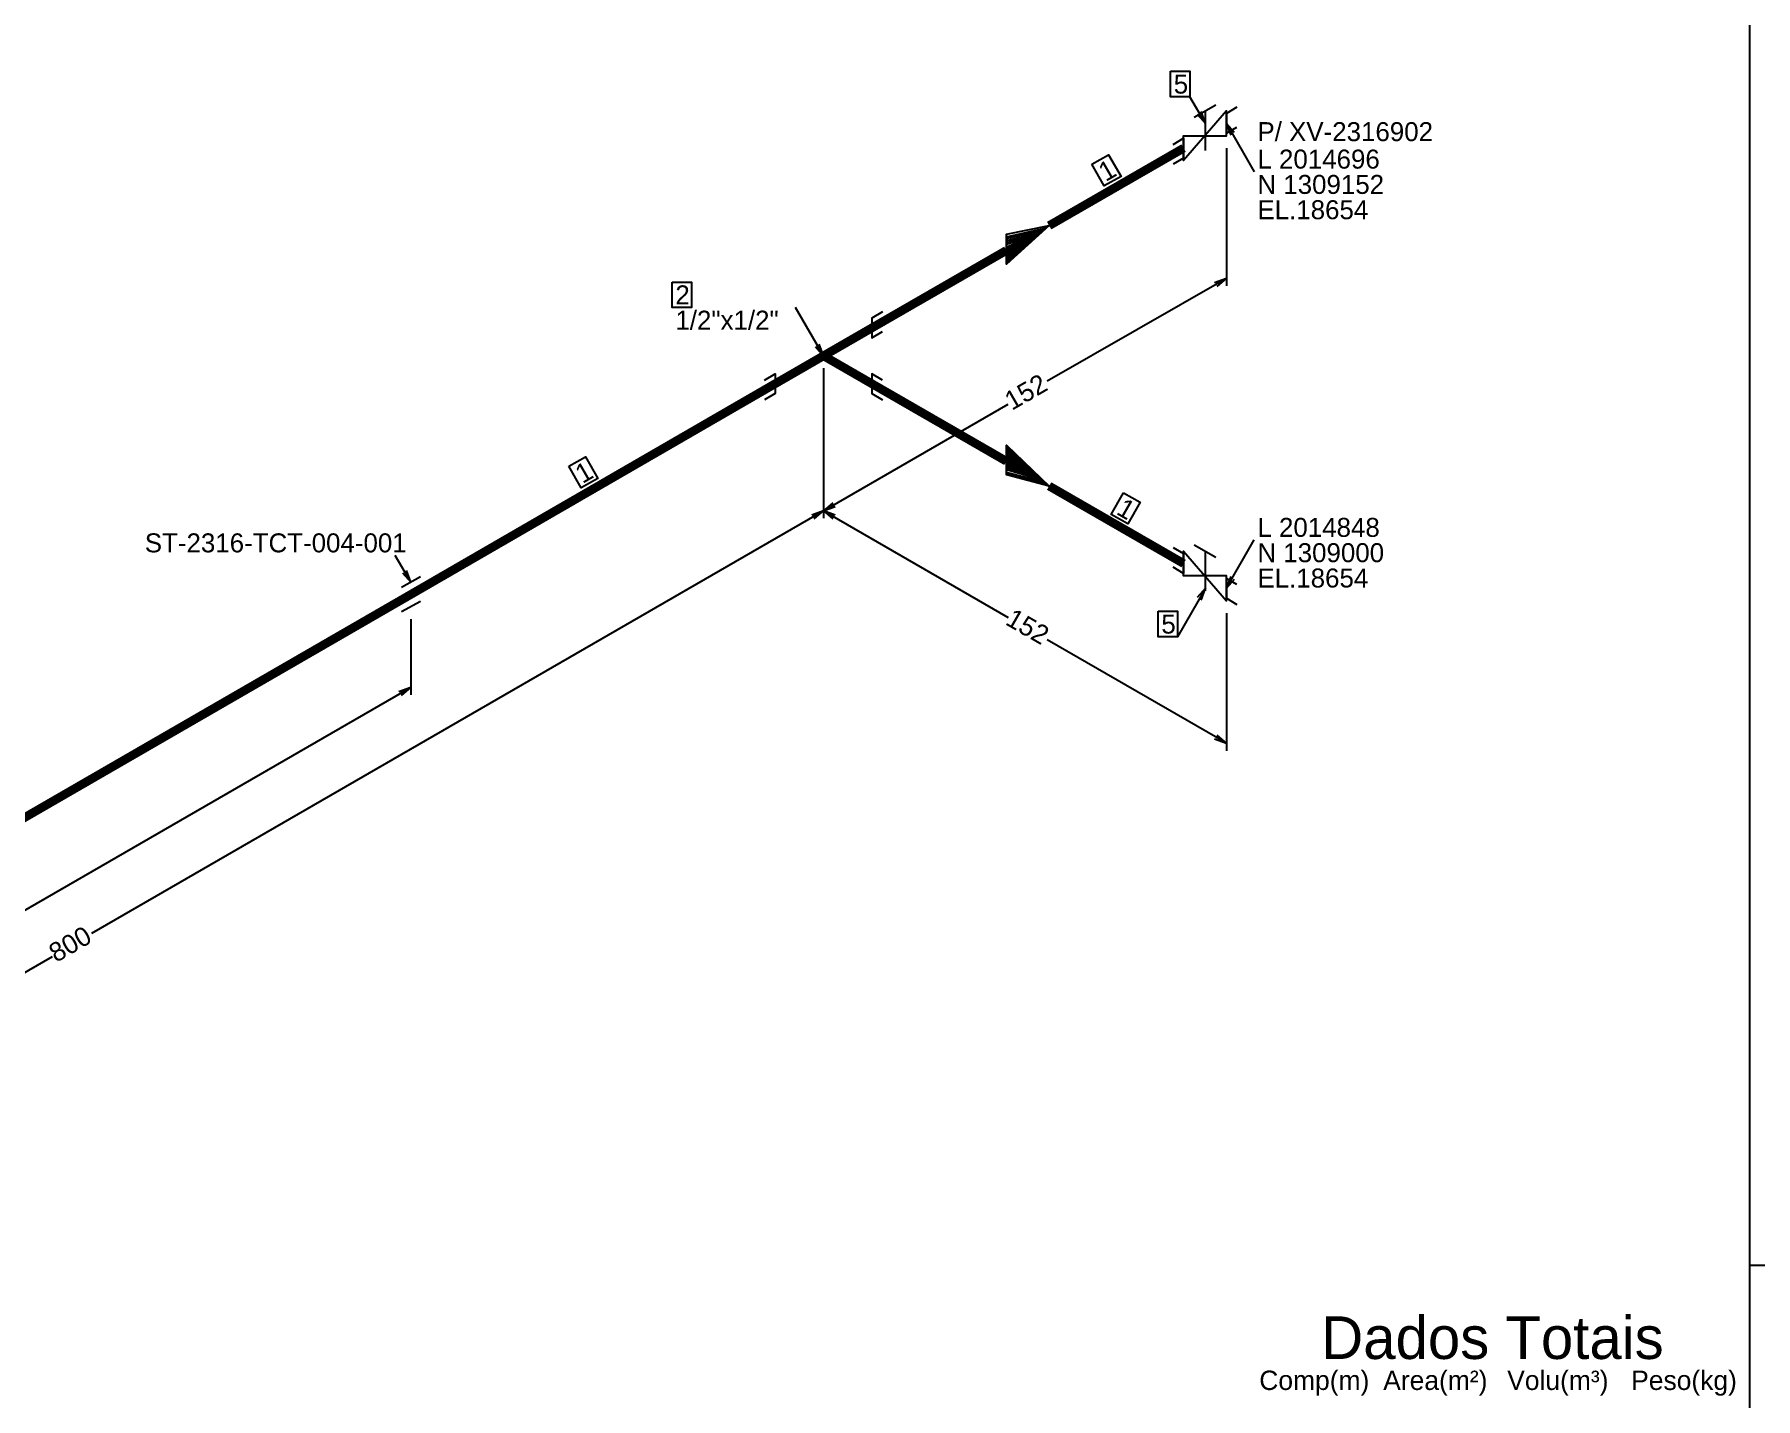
# Model space of a CAD drawing. Extents: x 0 to 607, y 0 to 422.
# Drawn here: x 257.3 to 454.4, y 112.6 to 268.8 of the extents above; entities that cross this region are included whole.
import ezdxf

# ---------------------------------------------------------------- set-up
doc = ezdxf.new("R2010")
doc.units = 0
doc.header["$MEASUREMENT"] = 0
doc.layers.add('GT_1', color=7, linetype='Continuous')
doc.styles.add('HTX1', font='O8116901', dxfattribs={"width": 1.02})

msp = doc.modelspace()

# ---------------------------------------------------------------- linework, layer by layer
at = {"layer": 'GT_1', "flags": 128}
for points in [[(453.8, 10), (453.8, 409.8)], [(387.447, 264.617), (389.648, 264.617), (389.648, 261.706), (387.447, 261.706), (387.447, 264.617)], [(391.423, 258.653), (389.648, 261.706)], [(390.145, 259.363), (392.63, 260.783)], [(395.044, 260.499), (393.837, 259.789), (393.837, 257.517), (395.044, 258.227)], [(388.938, 255.813), (388.938, 257.233), (393.837, 257.233), (393.837, 260.073), (388.938, 254.393), (388.938, 255.813)], [(390.5, 259.718), (391.423, 258.653), (390.926, 260.002)], [(391.423, 255.529), (391.423, 260.073)], [(394.76, 257.588), (393.837, 258.653), (394.334, 257.304)], [(393.837, 258.653), (397.032, 253.115)], [(387.731, 256.239), (388.938, 256.949), (388.938, 254.677), (387.731, 253.967)], [(378.43, 253.967), (380.347, 255.032), (381.767, 252.547), (379.85, 251.482), (378.43, 253.967)], [(393.837, 255.813), (393.837, 240.051)], [(368.632, 244.098), (368.632, 245.944), (373.531, 246.938), (368.632, 242.536), (368.632, 245.66), (373.034, 246.654), (368.632, 242.607), (368.632, 245.447), (372.537, 246.37), (368.632, 242.82), (368.632, 245.234), (372.04, 246.086), (368.632, 243.104), (368.632, 245.021), (371.614, 245.873), (368.632, 243.317), (368.632, 244.808), (371.188, 245.589), (368.632, 243.53), (368.632, 244.524), (370.691, 245.305), (368.632, 243.743), (368.632, 244.311), (370.265, 245.021), (368.632, 243.956), (368.632, 244.098), (373.531, 246.938)], [(393.837, 240.903), (373.318, 229.117)], [(392.772, 239.98), (393.837, 240.903), (392.488, 240.406)], [(330.363, 240.477), (332.564, 240.477), (332.564, 237.566), (330.363, 237.566), (330.363, 240.477)], [(347.687, 232.028), (344.492, 237.566)], [(354.432, 237.069), (353.225, 236.359), (353.225, 234.087), (354.432, 234.797)], [(346.764, 233.093), (347.687, 232.028), (347.19, 233.377)], [(340.942, 229.259), (342.149, 229.969), (342.149, 227.697), (340.942, 226.987)], [(347.687, 230.608), (347.687, 213.426)], [(347.687, 230.608), (347.687, 213.426)], [(347.687, 230.608), (347.687, 213.426)], [(354.432, 229.259), (353.225, 229.969), (353.225, 227.697), (354.432, 226.987)], [(347.687, 214.278), (368.845, 226.49)], [(368.632, 219.958), (368.632, 221.804), (373.531, 217.118), (368.632, 218.396), (368.632, 221.52), (373.034, 217.402), (368.632, 218.467), (368.632, 221.307), (372.537, 217.686), (368.632, 218.68), (368.632, 221.094), (372.04, 217.97), (368.632, 218.964), (368.632, 220.881), (371.614, 218.254), (368.632, 219.177), (368.632, 220.668), (371.188, 218.538), (368.632, 219.39), (368.632, 220.384), (370.691, 218.751), (368.632, 219.603), (368.632, 220.171), (370.265, 219.035), (368.632, 219.816), (368.632, 219.958), (373.531, 217.118)], [(318.506, 219.39), (320.423, 220.455), (321.843, 217.97), (319.926, 216.905), (318.506, 219.39)], [(348.752, 215.201), (347.687, 214.278), (349.036, 214.775)], [(382.051, 216.337), (383.968, 215.272), (382.548, 212.787), (380.631, 213.852), (382.051, 216.337)], [(347.687, 214.278), (263.836, 165.856)], [(346.622, 213.355), (347.687, 214.278), (346.338, 213.781)], [(349.036, 213.781), (347.687, 214.278), (348.752, 213.355)], [(347.687, 214.278), (368.845, 202.066)], [(300.401, 206.113), (298.626, 209.166)], [(387.731, 210.089), (388.938, 209.379), (388.938, 207.107), (387.731, 207.817)], [(388.938, 208.243), (388.938, 209.663), (393.837, 203.983), (393.837, 206.823), (388.938, 206.823), (388.938, 208.243)], [(390.145, 210.373), (392.63, 208.953)], [(391.423, 205.119), (391.423, 209.663)], [(393.837, 205.403), (397.032, 210.941)], [(299.478, 207.178), (300.401, 206.113), (299.904, 207.462)], [(299.336, 205.545), (301.537, 206.752)], [(391.423, 205.403), (388.228, 199.865)], [(390.926, 204.054), (391.423, 205.403), (390.5, 204.338)], [(394.334, 206.752), (393.837, 205.403), (394.76, 206.468)], [(395.044, 205.829), (393.837, 206.539), (393.837, 204.267), (395.044, 203.557)], [(301.537, 203.912), (299.336, 202.705)], [(300.401, 201.853), (300.401, 193.191)], [(386.027, 202.776), (388.228, 202.776), (388.228, 199.865), (386.027, 199.865), (386.027, 202.776)], [(393.837, 202.563), (393.837, 186.801)], [(393.837, 187.653), (373.318, 199.51)], [(300.401, 194.043), (240.193, 159.324)], [(299.336, 193.12), (300.401, 194.043), (299.052, 193.546)], [(392.488, 188.15), (393.837, 187.653), (392.772, 188.576)], [(174.873, 114.452), (259.363, 163.229)], [(453.8, 127.9), (583.8, 127.9)]]:
    msp.add_lwpolyline(points, dxfattribs=at)
at = {"layer": 'GT_1', "const_width": 1, "flags": 128}
for points in [[(373.531, 246.938), (388.938, 255.813)], [(353.225, 235.223), (368.632, 244.098)], [(347.687, 232.028), (353.225, 235.223)], [(342.149, 228.833), (347.687, 232.028)], [(347.687, 232.028), (353.225, 228.833)], [(300.401, 204.693), (342.149, 228.833)], [(353.225, 228.833), (368.632, 219.958)], [(373.531, 217.118), (388.938, 208.243)], [(180.411, 135.397), (300.401, 204.693)]]:
    msp.add_lwpolyline(points, dxfattribs=at)

# ---------------------------------------------------------------- texts
at = {"layer": 'GT_1', "style": 'HTX1', "width": 1.02}
for s, height, p in [('5', 2.174, (387.802, 262.061)), ('P/ XV-2316902', 2.17437, (397.387, 256.613)), ('L 2014696', 2.1744, (397.387, 253.47)), ('N 1309152', 2.1744, (397.387, 250.571)), ('EL.18654', 2.1744, (397.387, 247.672)), ('2', 2.174, (330.718, 237.921)), ('1/2"x1/2"', 2.1744, (330.718, 235.022)), ('L 2014848', 2.1744, (397.387, 211.296)), ('ST-2316-TCT-004-001', 2.17437, (269.942, 209.521)), ('N 1309000', 2.1744, (397.387, 208.397)), ('EL.18654', 2.1744, (397.387, 205.498)), ('5', 2.174, (386.382, 200.22)), ('Dados Totais', 4.88125, (404.7, 117.15)), ('Comp(m)', 2.2188, (397.6, 113.6)), ('Area(m²)', 2.2188, (411.8, 113.6)), ('Volu(m³)', 2.2188, (426, 113.6)), ('Peso(kg)', 2.2188, (440.2, 113.6))]:
    msp.add_text(s, height=height, dxfattribs=at).set_placement(p)
for s, height, rotation, p in [('1', 2.174, 30, (380.003, 251.92)), ('152', 2.1744, 30, (369.26, 225.719)), ('1', 2.174, 30, (320.079, 217.343)), ('1', 2.174, -30, (381.104, 213.971)), ('152', 2.1744, -30, (368.39, 201.331)), ('800', 2.1744, 30, (259.778, 162.494))]:
    msp.add_text(s, height=height, rotation=rotation, dxfattribs=at).set_placement(p)

doc.saveas('drawing.dxf')
